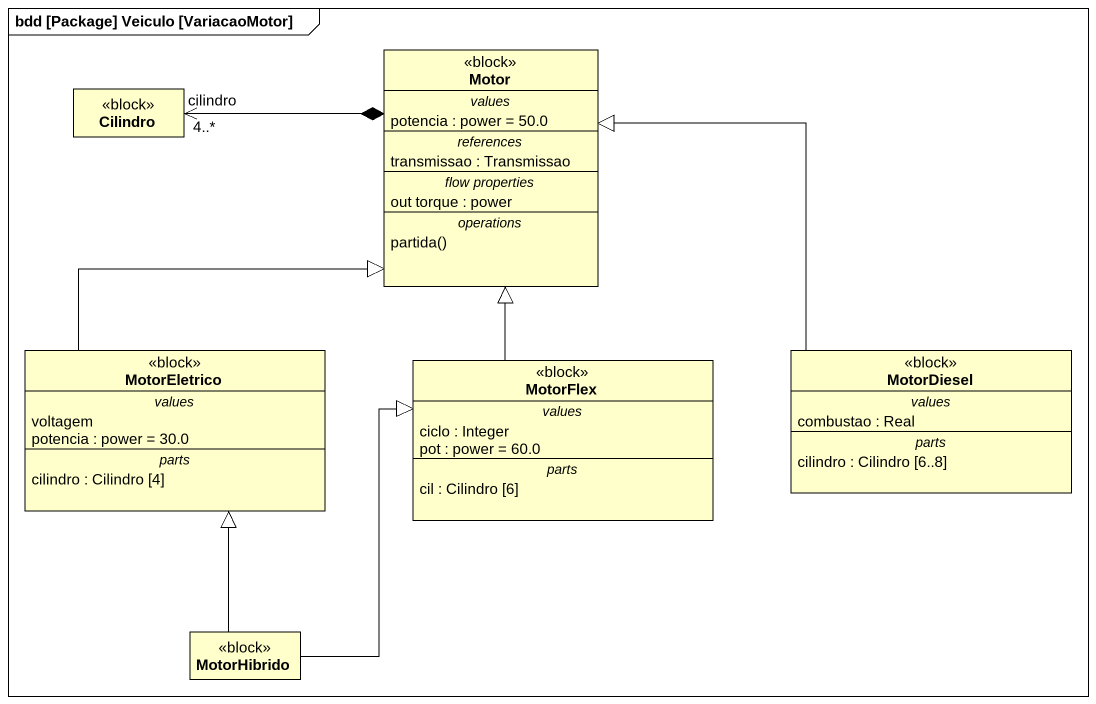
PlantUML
@startuml
mainframe bdd [Package] Veiculo [VariacaoMotor]
hide circle
hide empty members
class Cilindro <<block>>
class Motor <<block>> {
  -- values --
  potencia : power = 50.0
  -- references --
  transmissao : Transmissao
  -- flow properties --
  out torque : power
  -- operations --
  partida()
}
class MotorEletrico <<block>> {
  -- values --
  voltagem
  potencia : power = 30.0
  -- parts --
  cilindro : Cilindro [4]
}
class MotorFlex <<block>> {
  -- values --
  ciclo : Integer
  pot : power = 60.0
  -- parts --
  cil : Cilindro [6]
}
class MotorDiesel <<block>> {
  -- values --
  combustao : Real
  -- parts --
  cilindro : Cilindro [6..8]
}
class MotorHibrido <<block>>
Motor *-left-> "cilindro\n4..*" Cilindro
MotorEletrico -up-|> Motor
MotorFlex -up-|> Motor
MotorDiesel -left-|> Motor
MotorHibrido -up-|> MotorEletrico
MotorHibrido -up-|> MotorFlex
@enduml
